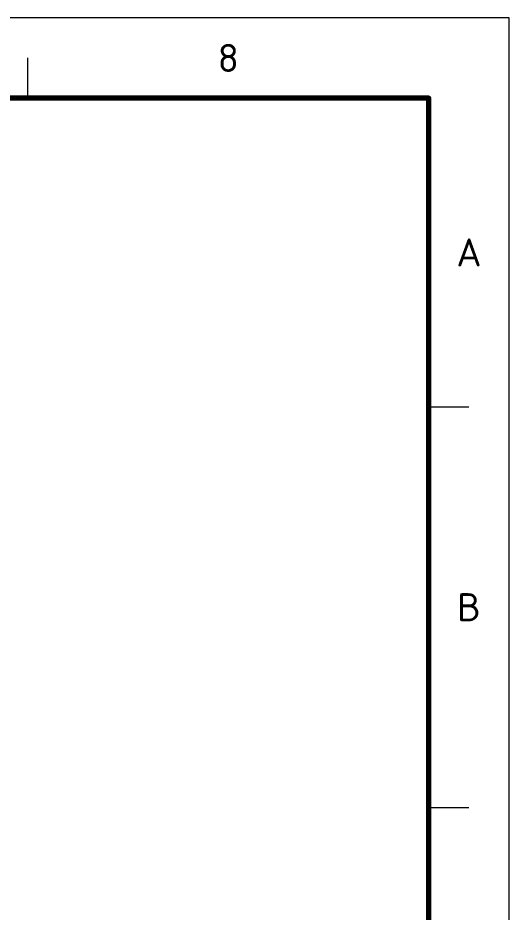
# Model space of a CAD drawing. Header units: millimetres. Extents: x 0 to 2208, y 0 to 420.
# Drawn here: x 358.8 to 420, y 185.5 to 297 of the extents above; entities that cross this region are included whole.
import ezdxf
from ezdxf.enums import TextEntityAlignment as Align

# ---------------------------------------------------------------- set-up
doc = ezdxf.new("R2010")
doc.units = ezdxf.units.MM
for name, color, linetype, lineweight in [('06-TEXTO', 7, 'CONTINUOUS', 25), ('07-RECUADRO', 7, 'CONTINUOUS', 70), ('08-FINA', 5, 'CONTINUOUS', 18)]:
    doc.layers.add(name, color=color, linetype=linetype, lineweight=lineweight)
doc.styles.add('ISO3098', font='isocpeur.ttf')

msp = doc.modelspace()

# ---------------------------------------------------------------- linework, layer by layer
at = {"layer": '07-RECUADRO'}
msp.add_lwpolyline([(25, 10), (410, 10), (410, 287), (25, 287)], close=True, dxfattribs=at)
at = {"layer": '08-FINA'}
for p, q in [((360, 287), (360, 292)), ((410, 248.5), (415, 248.5)), ((410, 198.5), (415, 198.5))]:
    msp.add_line(p, q, dxfattribs=at)
msp.add_lwpolyline([(0, 0), (420, 0), (420, 297), (0, 297)], close=True, dxfattribs=at)

# ---------------------------------------------------------------- texts
at = {"layer": '06-TEXTO', "style": 'ISO3098'}
for s, p in [('8', (385, 292)), ('A', (415, 267.75)), ('B', (415, 223.5))]:
    msp.add_text(s, height=3.5, dxfattribs=at).set_placement(p, align=Align.MIDDLE_CENTER)

doc.saveas('drawing.dxf')
